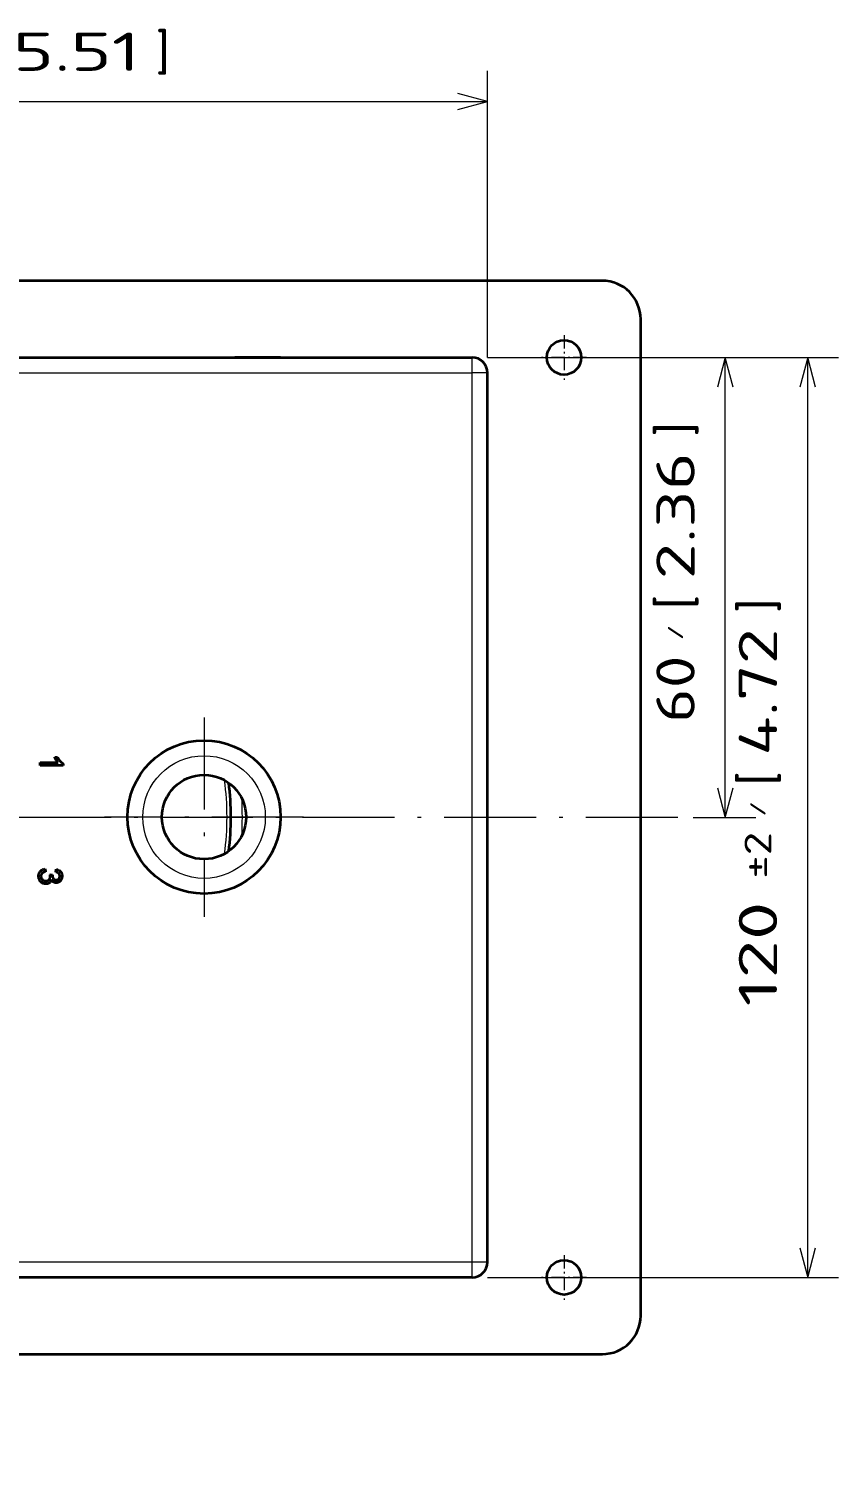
# Model space of a CAD drawing. Extents: x 23 to 587, y 4 to 413.
# Drawn here: x 273.7 to 326.5, y 98.4 to 192 of the extents above; entities that cross this region are included whole.
import ezdxf
from ezdxf.enums import TextEntityAlignment as Align

# ---------------------------------------------------------------- set-up
doc = ezdxf.new("R2010")
doc.units = 0
doc.linetypes.add('DASHDOT', pattern=[18.5, 12, -3, 0.5, -3])
doc.layers.get('0').update_dxf_attribs({"lineweight": 13})
doc.styles.get("Standard").update_dxf_attribs({"font": 'isocp.shx'})
doc.dimstyles.get("Standard").update_dxf_attribs({"dimtxt": 2.5, "dimasz": 2.5, "dimexe": 1.25, "dimexo": 0.625, "dimtad": 1, "dimtxsty": 'Standard', "dimcen": 2.5, "dimadec": 0, "dimazin": 0, "dimtfac": 1, "dimtmove": 0, "dimatfit": 0, "dimfxl": 0, "dimarcsym": 0})

# ---------------------------------------------------------------- blocks, each defined once
blk = doc.blocks.new('*D618')
at = {"color": 7, "lineweight": 13, "ltscale": 0.467248}
for p, q in [((233.616, 170.519), (233.616, 189.208)), ((303.616, 170.519), (303.616, 189.208))]:
    blk.add_line(p, q, dxfattribs=at)
at = {"color": 7, "lineweight": 13}
blk.add_line((233.616, 187.208), (303.616, 187.208), dxfattribs=at)
for points in [[(235.548, 187.726), (233.616, 187.208), (235.548, 186.691)], [(301.684, 186.691), (303.616, 187.208), (301.684, 187.726)]]:
    blk.add_lwpolyline(points, dxfattribs=at)
for s, height, width, p, p2 in [('[', 2.5, 1.552524, (270.671, 189.208), (271.641, 189.208)), (']', 2.5, 1.552524, (281.939, 189.208), (282.909, 189.208)), ('140', 2.5, 1.475497, (256.293, 189.208), (263.12, 189.208)), ('%%p2', 1.75, 1.330975, (264.62, 189.583), (267.671, 189.583)), ('/', 1, 1.818182, (268.671, 189.958), (269.671, 189.958)), ('5.51', 2.5, 1.619006, (272.641, 189.208), (280.939, 189.208))]:
    blk.add_text(s, height=height, dxfattribs=dict(at, width=width)).set_placement(p, p2, align=Align.FIT)
blk = doc.blocks.new('*D619')
at = {"color": 7, "lineweight": 13, "ltscale": 0.438086}
blk.add_line((303.616, 170.519), (321.139, 170.519), dxfattribs=at)
at = {"color": 7, "lineweight": 13}
blk.add_line((319.139, 140.519), (319.139, 170.519), dxfattribs=at)
at = {"color": 7, "lineweight": 13, "ltscale": 0.102389}
blk.add_line((317.044, 140.519), (321.139, 140.519), dxfattribs=at)
at = {"color": 7, "lineweight": 13}
for points in [[(319.657, 168.587), (319.139, 170.519), (318.622, 168.587)], [(318.622, 142.45), (319.139, 140.519), (319.657, 142.45)]]:
    blk.add_lwpolyline(points, dxfattribs=at)
for s, height, width, p, p2 in [(']', 2.5, 1.552521, (317.139, 165.345), (317.139, 166.315)), ('2.36', 2.5, 1.443275, (317.139, 156.047), (317.139, 164.345)), ('[', 2.5, 1.552524, (317.139, 154.077), (317.139, 155.047)), ('/', 1, 1.818182, (316.389, 152.077), (316.389, 153.077)), ('60', 2.5, 1.402227, (317.139, 146.692), (317.139, 151.077))]:
    blk.add_text(s, height=height, rotation=90, dxfattribs=dict(at, width=width)).set_placement(p, p2, align=Align.FIT)
blk = doc.blocks.new('*D620')
at = {"color": 7, "lineweight": 13}
for p, q in [((303.616, 170.519), (326.518, 170.519)), ((324.518, 110.519), (324.518, 170.519)), ((303.616, 110.519), (326.518, 110.519))]:
    blk.add_line(p, q, dxfattribs=at)
for points in [[(325.035, 168.587), (324.518, 170.519), (324, 168.587)], [(324, 112.45), (324.518, 110.519), (325.035, 112.45)]]:
    blk.add_lwpolyline(points, dxfattribs=at)
for s, height, width, p, p2 in [(']', 2.5, 1.552524, (322.518, 153.842), (322.518, 154.812)), ('4.72', 2.5, 1.377129, (322.518, 144.544), (322.518, 152.842)), ('[', 2.5, 1.552524, (322.518, 142.574), (322.518, 143.544)), ('/', 1, 1.818182, (321.768, 140.574), (321.768, 141.574)), ('%%p2', 1.75, 1.330975, (322.143, 136.523), (322.143, 139.574)), ('120', 2.5, 1.559774, (322.518, 128.195), (322.518, 135.023))]:
    blk.add_text(s, height=height, rotation=90, dxfattribs=dict(at, width=width)).set_placement(p, p2, align=Align.FIT)
blk = doc.blocks.new('BLOCK7068')
at = {"color": 7, "linetype": 'DASHDOT', "lineweight": 13, "ltscale": 0.14625}
for p, q in [((80, 62.92), (80, 57.08)), ((82.93, 60), (77.07, 60))]:
    blk.add_line(p, q, dxfattribs=at)
blk = doc.blocks.new('BLOCK7070')
at = {"color": 7, "linetype": 'DASHDOT', "lineweight": 13, "ltscale": 0.14625}
for p, q in [((80, -57.08), (80, -62.92)), ((82.93, -60), (77.07, -60))]:
    blk.add_line(p, q, dxfattribs=at)
blk = doc.blocks.new('BLOCK7076')
at = {"color": 7, "linetype": 'DASHDOT', "lineweight": 13}
for p, q in [((33, 13.05), (33, -12.95)), ((46, 0.05), (20, 0.05))]:
    blk.add_line(p, q, dxfattribs=at)
blk = doc.blocks.new('BLOCK7079')
at = {"color": 7, "linetype": 'DASHDOT', "lineweight": 13}
for p, q in [((0, 86.01), (0, -84.25)), ((94.86, 0), (-94.86, 0))]:
    blk.add_line(p, q, dxfattribs=at)
blk = doc.blocks.new('BLOCK7080')
at = {"color": 7, "lineweight": 35}
for p, q in [((85, 70), (-85, 70)), ((90, -65), (90, 65)), ((-68, 60), (68, 60)), ((70, -58), (70, 58)), ((68, -60), (-68, -60)), ((-85, -70), (85, -70))]:
    blk.add_line(p, q, dxfattribs=at)
at = {"color": 7, "lineweight": 35, "ltscale": 0.039043}
blk.add_line((37, 60.05), (38.56, 60.05), dxfattribs=at)
at = {"color": 7, "lineweight": 35, "ltscale": 0.001645}
for p, q in [((37.04, 60), (37, 60.05)), ((42.96, 60), (43, 60.05)), ((13.96, -6.83), (14.02, -6.86))]:
    blk.add_line(p, q, dxfattribs=at)
at = {"color": 7, "lineweight": 35, "ltscale": 0.110957}
blk.add_line((38.56, 60.05), (43, 60.05), dxfattribs=at)
at = {"color": 7, "lineweight": 13, "ltscale": 0.05}
for p, q in [((68, 58), (68, 60)), ((70, 58), (68, 58)), ((70, -58), (68, -58)), ((68, -60), (68, -58))]:
    blk.add_line(p, q, dxfattribs=at)
at = {"color": 7, "lineweight": 13}
for p, q in [((-68, 58), (68, 58)), ((68, -58), (68, 58)), ((68, -58), (-68, -58))]:
    blk.add_line(p, q, dxfattribs=at)
at = {"color": 7, "lineweight": 35, "ltscale": 0.008902}
blk.add_line((13.5, 7.88), (13.86, 7.88), dxfattribs=at)
at = {"color": 7, "lineweight": 35, "ltscale": 0.000932028}
blk.add_line((13.51, 7.85), (13.5, 7.88), dxfattribs=at)
at = {"color": 7, "lineweight": 35, "ltscale": 0.00096392}
blk.add_line((13.53, 7.81), (13.51, 7.85), dxfattribs=at)
at = {"color": 7, "lineweight": 35, "ltscale": 0.000997075}
blk.add_line((13.54, 7.78), (13.53, 7.81), dxfattribs=at)
at = {"color": 7, "lineweight": 35, "ltscale": 0.00103}
for p, q in [((13.56, 7.74), (13.54, 7.78)), ((13.17, -8.27), (13.14, -8.23)), ((14.16, -7.75), (14.17, -7.71))]:
    blk.add_line(p, q, dxfattribs=at)
at = {"color": 7, "lineweight": 35, "ltscale": 0.001063}
blk.add_line((13.58, 7.7), (13.56, 7.74), dxfattribs=at)
at = {"color": 7, "lineweight": 35, "ltscale": 0.001097}
for p, q in [((13.6, 7.66), (13.58, 7.7)), ((13.51, -8.12), (13.56, -8.14))]:
    blk.add_line(p, q, dxfattribs=at)
at = {"color": 7, "lineweight": 35, "ltscale": 0.001131}
blk.add_line((13.62, 7.62), (13.6, 7.66), dxfattribs=at)
at = {"color": 7, "lineweight": 35, "ltscale": 0.001165}
for p, q in [((13.64, 7.58), (13.62, 7.62)), ((13.2, -7.54), (13.2, -7.59)), ((14.45, -7.85), (14.44, -7.89))]:
    blk.add_line(p, q, dxfattribs=at)
at = {"color": 7, "lineweight": 35, "ltscale": 0.0012}
for p, q in [((13.67, 7.54), (13.64, 7.58)), ((11.73, -7.82), (11.74, -7.87)), ((12.05, -8.22), (12.09, -8.24))]:
    blk.add_line(p, q, dxfattribs=at)
at = {"color": 7, "lineweight": 35, "ltscale": 0.001235}
blk.add_line((13.69, 7.49), (13.67, 7.54), dxfattribs=at)
at = {"color": 7, "lineweight": 35, "ltscale": 0.001234}
blk.add_line((13.72, 7.45), (13.69, 7.49), dxfattribs=at)
at = {"color": 7, "lineweight": 35, "ltscale": 0.001696}
blk.add_line((13.86, 7.88), (13.89, 7.82), dxfattribs=at)
at = {"color": 7, "lineweight": 35, "ltscale": 0.001675}
blk.add_line((13.89, 7.82), (13.92, 7.76), dxfattribs=at)
at = {"color": 7, "lineweight": 35, "ltscale": 0.001656}
blk.add_line((13.92, 7.76), (13.95, 7.7), dxfattribs=at)
at = {"color": 7, "lineweight": 35, "ltscale": 0.001637}
blk.add_line((13.95, 7.7), (13.98, 7.65), dxfattribs=at)
at = {"color": 7, "lineweight": 35, "ltscale": 0.00162}
blk.add_line((13.98, 7.65), (14.02, 7.59), dxfattribs=at)
at = {"color": 7, "lineweight": 35, "ltscale": 0.001604}
blk.add_line((14.02, 7.59), (14.05, 7.54), dxfattribs=at)
at = {"color": 7, "lineweight": 35, "ltscale": 0.00159}
blk.add_line((14.05, 7.54), (14.09, 7.49), dxfattribs=at)
at = {"color": 7, "lineweight": 35, "ltscale": 0.001577}
blk.add_line((14.09, 7.49), (14.13, 7.44), dxfattribs=at)
at = {"color": 7, "lineweight": 35, "ltscale": 0.009209}
blk.add_line((11.6, 6.78), (11.6, 7.15), dxfattribs=at)
at = {"color": 7, "lineweight": 35, "ltscale": 0.05868}
blk.add_line((11.6, 7.15), (13.94, 7.15), dxfattribs=at)
at = {"color": 7, "lineweight": 35, "ltscale": 0.075307}
blk.add_line((14.61, 6.78), (11.6, 6.78), dxfattribs=at)
at = {"color": 7, "lineweight": 35, "ltscale": 0.001199}
blk.add_line((13.74, 7.41), (13.72, 7.45), dxfattribs=at)
at = {"color": 7, "lineweight": 35, "ltscale": 0.001164}
blk.add_line((13.77, 7.37), (13.74, 7.41), dxfattribs=at)
at = {"color": 7, "lineweight": 35, "ltscale": 0.001129}
blk.add_line((13.79, 7.33), (13.77, 7.37), dxfattribs=at)
at = {"color": 7, "lineweight": 35, "ltscale": 0.001095}
blk.add_line((13.82, 7.3), (13.79, 7.33), dxfattribs=at)
at = {"color": 7, "lineweight": 35, "ltscale": 0.001062}
blk.add_line((13.84, 7.27), (13.82, 7.3), dxfattribs=at)
at = {"color": 7, "lineweight": 35, "ltscale": 0.001029}
for p, q in [((13.87, 7.23), (13.84, 7.27)), ((13.97, -7.25), (13.94, -7.23))]:
    blk.add_line(p, q, dxfattribs=at)
at = {"color": 7, "lineweight": 35, "ltscale": 0.000996641}
blk.add_line((13.89, 7.2), (13.87, 7.23), dxfattribs=at)
at = {"color": 7, "lineweight": 35, "ltscale": 0.000964936}
blk.add_line((13.92, 7.17), (13.89, 7.2), dxfattribs=at)
at = {"color": 7, "lineweight": 35, "ltscale": 0.000934268}
blk.add_line((13.94, 7.15), (13.92, 7.17), dxfattribs=at)
at = {"color": 7, "lineweight": 35, "ltscale": 0.001565}
blk.add_line((14.13, 7.44), (14.17, 7.39), dxfattribs=at)
at = {"color": 7, "lineweight": 35, "ltscale": 0.001555}
blk.add_line((14.17, 7.39), (14.21, 7.34), dxfattribs=at)
at = {"color": 7, "lineweight": 35, "ltscale": 0.001524}
blk.add_line((14.21, 7.34), (14.25, 7.3), dxfattribs=at)
at = {"color": 7, "lineweight": 35, "ltscale": 0.00147}
blk.add_line((14.25, 7.3), (14.29, 7.25), dxfattribs=at)
at = {"color": 7, "lineweight": 35, "ltscale": 0.001418}
blk.add_line((14.29, 7.25), (14.33, 7.22), dxfattribs=at)
at = {"color": 7, "lineweight": 35, "ltscale": 0.001368}
blk.add_line((14.33, 7.22), (14.37, 7.18), dxfattribs=at)
at = {"color": 7, "lineweight": 35, "ltscale": 0.001318}
blk.add_line((14.37, 7.18), (14.41, 7.14), dxfattribs=at)
at = {"color": 7, "lineweight": 35, "ltscale": 0.001271}
blk.add_line((14.41, 7.14), (14.45, 7.11), dxfattribs=at)
at = {"color": 7, "lineweight": 35, "ltscale": 0.001225}
for p, q in [((14.45, 7.11), (14.49, 7.08)), ((11.82, -8.04), (11.86, -8.07))]:
    blk.add_line(p, q, dxfattribs=at)
at = {"color": 7, "lineweight": 35, "ltscale": 0.001182}
blk.add_line((14.49, 7.08), (14.53, 7.06), dxfattribs=at)
at = {"color": 7, "lineweight": 35, "ltscale": 0.001141}
blk.add_line((14.53, 7.06), (14.57, 7.04), dxfattribs=at)
at = {"color": 7, "lineweight": 35, "ltscale": 0.001103}
blk.add_line((14.57, 7.04), (14.61, 7.01), dxfattribs=at)
at = {"color": 7, "lineweight": 35, "ltscale": 0.005935}
blk.add_line((14.61, 7.01), (14.61, 6.78), dxfattribs=at)
at = {"color": 7, "lineweight": 35, "ltscale": 0.001831}
blk.add_line((11.41, -7.52), (11.43, -7.44), dxfattribs=at)
at = {"color": 7, "lineweight": 35, "ltscale": 0.001788}
blk.add_line((11.43, -7.44), (11.44, -7.37), dxfattribs=at)
at = {"color": 7, "lineweight": 35, "ltscale": 0.001755}
blk.add_line((11.44, -7.37), (11.46, -7.31), dxfattribs=at)
at = {"color": 7, "lineweight": 35, "ltscale": 0.001731}
blk.add_line((11.46, -7.31), (11.49, -7.24), dxfattribs=at)
at = {"color": 7, "lineweight": 35, "ltscale": 0.001719}
blk.add_line((11.49, -7.24), (11.52, -7.18), dxfattribs=at)
at = {"color": 7, "lineweight": 35, "ltscale": 0.001716}
blk.add_line((11.52, -7.18), (11.55, -7.12), dxfattribs=at)
at = {"color": 7, "lineweight": 35, "ltscale": 0.001725}
blk.add_line((11.55, -7.12), (11.59, -7.07), dxfattribs=at)
at = {"color": 7, "lineweight": 35, "ltscale": 0.001744}
blk.add_line((11.59, -7.07), (11.64, -7.01), dxfattribs=at)
at = {"color": 7, "lineweight": 35, "ltscale": 0.00174}
blk.add_line((11.64, -7.01), (11.69, -6.96), dxfattribs=at)
at = {"color": 7, "lineweight": 35, "ltscale": 0.001712}
blk.add_line((11.69, -6.96), (11.74, -6.92), dxfattribs=at)
at = {"color": 7, "lineweight": 35, "ltscale": 0.000994734}
blk.add_line((11.74, -7.47), (11.73, -7.51), dxfattribs=at)
at = {"color": 7, "lineweight": 35, "ltscale": 0.001695}
blk.add_line((11.74, -6.92), (11.79, -6.88), dxfattribs=at)
at = {"color": 7, "lineweight": 35, "ltscale": 0.000988073}
blk.add_line((11.76, -7.43), (11.74, -7.47), dxfattribs=at)
at = {"color": 7, "lineweight": 35, "ltscale": 0.000986614}
blk.add_line((11.78, -7.4), (11.76, -7.43), dxfattribs=at)
at = {"color": 7, "lineweight": 35, "ltscale": 0.000991549}
blk.add_line((11.8, -7.36), (11.78, -7.4), dxfattribs=at)
at = {"color": 7, "lineweight": 35, "ltscale": 0.001688}
blk.add_line((11.79, -6.88), (11.85, -6.84), dxfattribs=at)
at = {"color": 7, "lineweight": 35, "ltscale": 0.001002}
for p, q in [((11.82, -7.33), (11.8, -7.36)), ((13.85, -8.52), (13.81, -8.52))]:
    blk.add_line(p, q, dxfattribs=at)
at = {"color": 7, "lineweight": 35, "ltscale": 0.001018}
for p, q in [((11.85, -7.3), (11.82, -7.33)), ((13.73, -8.53), (13.69, -8.53))]:
    blk.add_line(p, q, dxfattribs=at)
at = {"color": 7, "lineweight": 35, "ltscale": 0.001691}
blk.add_line((11.85, -6.84), (11.91, -6.81), dxfattribs=at)
at = {"color": 7, "lineweight": 35, "ltscale": 0.001043}
blk.add_line((11.88, -7.27), (11.85, -7.3), dxfattribs=at)
at = {"color": 7, "lineweight": 35, "ltscale": 0.001077}
blk.add_line((11.91, -7.24), (11.88, -7.27), dxfattribs=at)
at = {"color": 7, "lineweight": 35, "ltscale": 0.001704}
blk.add_line((11.91, -6.81), (11.97, -6.78), dxfattribs=at)
at = {"color": 7, "lineweight": 35, "ltscale": 0.001118}
for p, q in [((11.95, -7.22), (11.91, -7.24)), ((12.61, -8.23), (12.65, -8.21)), ((13.3, -7.93), (13.32, -7.97))]:
    blk.add_line(p, q, dxfattribs=at)
at = {"color": 7, "lineweight": 35, "ltscale": 0.001167}
blk.add_line((11.99, -7.19), (11.95, -7.22), dxfattribs=at)
at = {"color": 7, "lineweight": 35, "ltscale": 0.001728}
blk.add_line((11.97, -6.78), (12.04, -6.76), dxfattribs=at)
at = {"color": 7, "lineweight": 35, "ltscale": 0.001221}
for p, q in [((12.03, -7.17), (11.99, -7.19)), ((12.75, -8.59), (12.7, -8.61))]:
    blk.add_line(p, q, dxfattribs=at)
at = {"color": 7, "lineweight": 35, "ltscale": 0.001281}
for p, q in [((12.08, -7.15), (12.03, -7.17)), ((13.73, -7.14), (13.68, -7.13))]:
    blk.add_line(p, q, dxfattribs=at)
at = {"color": 7, "lineweight": 35, "ltscale": 0.001761}
blk.add_line((12.04, -6.76), (12.11, -6.74), dxfattribs=at)
at = {"color": 7, "lineweight": 35, "ltscale": 0.001345}
blk.add_line((12.13, -7.13), (12.08, -7.15), dxfattribs=at)
at = {"color": 7, "lineweight": 35, "ltscale": 0.001803}
blk.add_line((12.11, -6.74), (12.18, -6.73), dxfattribs=at)
at = {"color": 7, "lineweight": 35, "ltscale": 0.001413}
blk.add_line((12.18, -7.11), (12.13, -7.13), dxfattribs=at)
at = {"color": 7, "lineweight": 35, "ltscale": 0.001853}
blk.add_line((12.18, -6.73), (12.25, -6.72), dxfattribs=at)
at = {"color": 7, "lineweight": 35, "ltscale": 0.001485}
blk.add_line((12.24, -7.1), (12.18, -7.11), dxfattribs=at)
at = {"color": 7, "lineweight": 35, "ltscale": 0.001559}
blk.add_line((12.3, -7.08), (12.24, -7.1), dxfattribs=at)
at = {"color": 7, "lineweight": 35, "ltscale": 0.00929}
blk.add_line((12.25, -6.72), (12.3, -7.08), dxfattribs=at)
at = {"color": 7, "lineweight": 35, "ltscale": 0.008148}
blk.add_line((12.88, -7.44), (13.2, -7.48), dxfattribs=at)
at = {"color": 7, "lineweight": 35, "ltscale": 0.000789113}
blk.add_line((12.89, -7.47), (12.88, -7.44), dxfattribs=at)
at = {"color": 7, "lineweight": 35, "ltscale": 0.000759489}
blk.add_line((12.89, -7.5), (12.89, -7.47), dxfattribs=at)
at = {"color": 7, "lineweight": 35, "ltscale": 0.00018147}
blk.add_line((13.2, -7.48), (13.2, -7.49), dxfattribs=at)
at = {"color": 7, "lineweight": 35, "ltscale": 0.009353}
blk.add_line((13.63, -7.12), (13.69, -6.75), dxfattribs=at)
at = {"color": 7, "lineweight": 35, "ltscale": 0.001337}
blk.add_line((13.68, -7.13), (13.63, -7.12), dxfattribs=at)
at = {"color": 7, "lineweight": 35, "ltscale": 0.00185}
for p, q in [((13.69, -6.75), (13.76, -6.77)), ((12.19, -8.67), (12.12, -8.65))]:
    blk.add_line(p, q, dxfattribs=at)
at = {"color": 7, "lineweight": 35, "ltscale": 0.001228}
blk.add_line((13.78, -7.15), (13.73, -7.14), dxfattribs=at)
at = {"color": 7, "lineweight": 35, "ltscale": 0.001789}
blk.add_line((13.76, -6.77), (13.83, -6.79), dxfattribs=at)
at = {"color": 7, "lineweight": 35, "ltscale": 0.001178}
blk.add_line((13.82, -7.17), (13.78, -7.15), dxfattribs=at)
at = {"color": 7, "lineweight": 35, "ltscale": 0.001134}
blk.add_line((13.86, -7.19), (13.82, -7.17), dxfattribs=at)
at = {"color": 7, "lineweight": 35, "ltscale": 0.001734}
blk.add_line((13.83, -6.79), (13.9, -6.81), dxfattribs=at)
at = {"color": 7, "lineweight": 35, "ltscale": 0.001093}
blk.add_line((13.9, -7.21), (13.86, -7.19), dxfattribs=at)
at = {"color": 7, "lineweight": 35, "ltscale": 0.001686}
blk.add_line((13.9, -6.81), (13.96, -6.83), dxfattribs=at)
at = {"color": 7, "lineweight": 35, "ltscale": 0.001058}
blk.add_line((13.94, -7.23), (13.9, -7.21), dxfattribs=at)
at = {"color": 7, "lineweight": 35, "ltscale": 0.001006}
blk.add_line((14, -7.28), (13.97, -7.25), dxfattribs=at)
at = {"color": 7, "lineweight": 35, "ltscale": 0.000990034}
blk.add_line((14.03, -7.31), (14, -7.28), dxfattribs=at)
at = {"color": 7, "lineweight": 35, "ltscale": 0.001612}
blk.add_line((14.02, -6.86), (14.08, -6.9), dxfattribs=at)
at = {"color": 7, "lineweight": 35, "ltscale": 0.00097462}
blk.add_line((14.06, -7.33), (14.03, -7.31), dxfattribs=at)
at = {"color": 7, "lineweight": 35, "ltscale": 0.000960624}
blk.add_line((14.08, -7.37), (14.06, -7.33), dxfattribs=at)
at = {"color": 7, "lineweight": 35, "ltscale": 0.001587}
blk.add_line((14.08, -6.9), (14.13, -6.93), dxfattribs=at)
at = {"color": 7, "lineweight": 35, "ltscale": 0.000951691}
blk.add_line((14.1, -7.4), (14.08, -7.37), dxfattribs=at)
at = {"color": 7, "lineweight": 35, "ltscale": 0.000949184}
blk.add_line((14.12, -7.43), (14.1, -7.4), dxfattribs=at)
at = {"color": 7, "lineweight": 35, "ltscale": 0.000952658}
blk.add_line((14.13, -7.47), (14.12, -7.43), dxfattribs=at)
at = {"color": 7, "lineweight": 35, "ltscale": 0.001572}
blk.add_line((14.13, -6.93), (14.18, -6.97), dxfattribs=at)
at = {"color": 7, "lineweight": 35, "ltscale": 0.000962526}
blk.add_line((14.15, -7.5), (14.13, -7.47), dxfattribs=at)
at = {"color": 7, "lineweight": 35, "ltscale": 0.001564}
for p, q in [((14.18, -6.97), (14.22, -7.01)), ((14.4, -7.27), (14.42, -7.33))]:
    blk.add_line(p, q, dxfattribs=at)
at = {"color": 7, "lineweight": 35, "ltscale": 0.001567}
blk.add_line((14.22, -7.01), (14.27, -7.06), dxfattribs=at)
at = {"color": 7, "lineweight": 35, "ltscale": 0.001562}
blk.add_line((14.27, -7.06), (14.3, -7.11), dxfattribs=at)
at = {"color": 7, "lineweight": 35, "ltscale": 0.001549}
blk.add_line((14.3, -7.11), (14.34, -7.16), dxfattribs=at)
at = {"color": 7, "lineweight": 35, "ltscale": 0.001545}
blk.add_line((14.34, -7.16), (14.37, -7.21), dxfattribs=at)
at = {"color": 7, "lineweight": 35, "ltscale": 0.00155}
blk.add_line((14.37, -7.21), (14.4, -7.27), dxfattribs=at)
at = {"color": 7, "lineweight": 35, "ltscale": 0.001585}
blk.add_line((14.42, -7.33), (14.44, -7.39), dxfattribs=at)
at = {"color": 7, "lineweight": 35, "ltscale": 0.001616}
blk.add_line((14.44, -7.39), (14.45, -7.45), dxfattribs=at)
at = {"color": 7, "lineweight": 35, "ltscale": 0.001654}
blk.add_line((14.45, -7.45), (14.46, -7.52), dxfattribs=at)
at = {"color": 7, "lineweight": 35, "ltscale": 0.001942}
blk.add_line((11.4, -7.67), (11.41, -7.59), dxfattribs=at)
at = {"color": 7, "lineweight": 35, "ltscale": 0.002153}
blk.add_line((11.41, -7.76), (11.4, -7.67), dxfattribs=at)
at = {"color": 7, "lineweight": 35, "ltscale": 0.001882}
blk.add_line((11.41, -7.59), (11.41, -7.52), dxfattribs=at)
at = {"color": 7, "lineweight": 35, "ltscale": 0.002086}
blk.add_line((11.42, -7.84), (11.41, -7.76), dxfattribs=at)
at = {"color": 7, "lineweight": 35, "ltscale": 0.002029}
blk.add_line((11.43, -7.92), (11.42, -7.84), dxfattribs=at)
at = {"color": 7, "lineweight": 35, "ltscale": 0.001983}
blk.add_line((11.45, -8), (11.43, -7.92), dxfattribs=at)
at = {"color": 7, "lineweight": 35, "ltscale": 0.001948}
blk.add_line((11.47, -8.07), (11.45, -8), dxfattribs=at)
at = {"color": 7, "lineweight": 35, "ltscale": 0.001926}
blk.add_line((11.5, -8.14), (11.47, -8.07), dxfattribs=at)
at = {"color": 7, "lineweight": 35, "ltscale": 0.001916}
blk.add_line((11.54, -8.21), (11.5, -8.14), dxfattribs=at)
at = {"color": 7, "lineweight": 35, "ltscale": 0.001918}
blk.add_line((11.58, -8.27), (11.54, -8.21), dxfattribs=at)
at = {"color": 7, "lineweight": 35, "ltscale": 0.001933}
blk.add_line((11.63, -8.33), (11.58, -8.27), dxfattribs=at)
at = {"color": 7, "lineweight": 35, "ltscale": 0.001961}
blk.add_line((11.68, -8.39), (11.63, -8.33), dxfattribs=at)
at = {"color": 7, "lineweight": 35, "ltscale": 0.00195}
blk.add_line((11.73, -8.45), (11.68, -8.39), dxfattribs=at)
at = {"color": 7, "lineweight": 35, "ltscale": 0.001026}
for p, q in [((11.72, -7.55), (11.71, -7.59)), ((14.17, -7.62), (14.16, -7.58))]:
    blk.add_line(p, q, dxfattribs=at)
at = {"color": 7, "lineweight": 35, "ltscale": 0.00105}
for p, q in [((11.71, -7.59), (11.71, -7.63)), ((13.44, -8.09), (13.48, -8.11))]:
    blk.add_line(p, q, dxfattribs=at)
at = {"color": 7, "lineweight": 35, "ltscale": 0.001079}
blk.add_line((11.71, -7.63), (11.71, -7.67), dxfattribs=at)
at = {"color": 7, "lineweight": 35, "ltscale": 0.00128}
blk.add_line((11.71, -7.67), (11.71, -7.72), dxfattribs=at)
at = {"color": 7, "lineweight": 35, "ltscale": 0.001246}
for p, q in [((11.71, -7.72), (11.72, -7.77)), ((13.65, -8.15), (13.7, -8.15))]:
    blk.add_line(p, q, dxfattribs=at)
at = {"color": 7, "lineweight": 35, "ltscale": 0.001008}
blk.add_line((11.73, -7.51), (11.72, -7.55), dxfattribs=at)
at = {"color": 7, "lineweight": 35, "ltscale": 0.001219}
blk.add_line((11.72, -7.77), (11.73, -7.82), dxfattribs=at)
at = {"color": 7, "lineweight": 35, "ltscale": 0.001898}
blk.add_line((11.79, -8.5), (11.73, -8.45), dxfattribs=at)
at = {"color": 7, "lineweight": 35, "ltscale": 0.001189}
blk.add_line((11.74, -7.87), (11.75, -7.91), dxfattribs=at)
at = {"color": 7, "lineweight": 35, "ltscale": 0.001185}
for p, q in [((11.75, -7.91), (11.77, -7.95)), ((12.9, -7.85), (12.91, -7.8))]:
    blk.add_line(p, q, dxfattribs=at)
at = {"color": 7, "lineweight": 35, "ltscale": 0.001191}
blk.add_line((11.77, -7.95), (11.8, -8), dxfattribs=at)
at = {"color": 7, "lineweight": 35, "ltscale": 0.001858}
blk.add_line((11.85, -8.54), (11.79, -8.5), dxfattribs=at)
at = {"color": 7, "lineweight": 35, "ltscale": 0.001204}
blk.add_line((11.8, -8), (11.82, -8.04), dxfattribs=at)
at = {"color": 7, "lineweight": 35, "ltscale": 0.00183}
blk.add_line((11.92, -8.58), (11.85, -8.54), dxfattribs=at)
at = {"color": 7, "lineweight": 35, "ltscale": 0.001253}
for p, q in [((11.86, -8.07), (11.89, -8.11)), ((12.66, -8.63), (12.61, -8.64))]:
    blk.add_line(p, q, dxfattribs=at)
at = {"color": 7, "lineweight": 35, "ltscale": 0.001254}
blk.add_line((11.89, -8.11), (11.93, -8.14), dxfattribs=at)
at = {"color": 7, "lineweight": 35, "ltscale": 0.001815}
blk.add_line((11.98, -8.61), (11.92, -8.58), dxfattribs=at)
at = {"color": 7, "lineweight": 35, "ltscale": 0.001229}
blk.add_line((11.93, -8.14), (11.96, -8.17), dxfattribs=at)
at = {"color": 7, "lineweight": 35, "ltscale": 0.001211}
blk.add_line((11.96, -8.17), (12.01, -8.2), dxfattribs=at)
at = {"color": 7, "lineweight": 35, "ltscale": 0.001814}
blk.add_line((12.05, -8.63), (11.98, -8.61), dxfattribs=at)
at = {"color": 7, "lineweight": 35, "ltscale": 0.001201}
for p, q in [((12.01, -8.2), (12.05, -8.22)), ((14.47, -7.7), (14.47, -7.75))]:
    blk.add_line(p, q, dxfattribs=at)
at = {"color": 7, "lineweight": 35, "ltscale": 0.001825}
blk.add_line((12.12, -8.65), (12.05, -8.63), dxfattribs=at)
at = {"color": 7, "lineweight": 35, "ltscale": 0.001206}
blk.add_line((12.09, -8.24), (12.14, -8.26), dxfattribs=at)
at = {"color": 7, "lineweight": 35, "ltscale": 0.00122}
blk.add_line((12.14, -8.26), (12.18, -8.27), dxfattribs=at)
at = {"color": 7, "lineweight": 35, "ltscale": 0.001243}
blk.add_line((12.18, -8.27), (12.23, -8.28), dxfattribs=at)
at = {"color": 7, "lineweight": 35, "ltscale": 0.001887}
blk.add_line((12.27, -8.68), (12.19, -8.67), dxfattribs=at)
at = {"color": 7, "lineweight": 35, "ltscale": 0.001273}
for p, q in [((12.23, -8.28), (12.28, -8.29)), ((13.05, -8.22), (13.03, -8.27))]:
    blk.add_line(p, q, dxfattribs=at)
at = {"color": 7, "lineweight": 35, "ltscale": 0.001936}
blk.add_line((12.34, -8.68), (12.27, -8.68), dxfattribs=at)
at = {"color": 7, "lineweight": 35, "ltscale": 0.00131}
blk.add_line((12.28, -8.29), (12.34, -8.29), dxfattribs=at)
at = {"color": 7, "lineweight": 35, "ltscale": 0.001247}
blk.add_line((12.34, -8.29), (12.39, -8.29), dxfattribs=at)
at = {"color": 7, "lineweight": 35, "ltscale": 0.001429}
blk.add_line((12.4, -8.68), (12.34, -8.68), dxfattribs=at)
at = {"color": 7, "lineweight": 35, "ltscale": 0.001208}
for p, q in [((12.39, -8.29), (12.43, -8.28)), ((12.86, -8.5), (12.83, -8.53))]:
    blk.add_line(p, q, dxfattribs=at)
at = {"color": 7, "lineweight": 35, "ltscale": 0.001384}
blk.add_line((12.46, -8.67), (12.4, -8.68), dxfattribs=at)
at = {"color": 7, "lineweight": 35, "ltscale": 0.001176}
blk.add_line((12.43, -8.28), (12.48, -8.27), dxfattribs=at)
at = {"color": 7, "lineweight": 35, "ltscale": 0.001344}
for p, q in [((12.51, -8.67), (12.46, -8.67)), ((13.08, -8.12), (13.07, -8.17))]:
    blk.add_line(p, q, dxfattribs=at)
at = {"color": 7, "lineweight": 35, "ltscale": 0.00115}
blk.add_line((12.48, -8.27), (12.52, -8.26), dxfattribs=at)
at = {"color": 7, "lineweight": 35, "ltscale": 0.001309}
blk.add_line((12.56, -8.66), (12.51, -8.67), dxfattribs=at)
at = {"color": 7, "lineweight": 35, "ltscale": 0.001132}
blk.add_line((12.52, -8.26), (12.57, -8.25), dxfattribs=at)
at = {"color": 7, "lineweight": 35, "ltscale": 0.001278}
blk.add_line((12.61, -8.64), (12.56, -8.66), dxfattribs=at)
at = {"color": 7, "lineweight": 35, "ltscale": 0.001121}
blk.add_line((12.57, -8.25), (12.61, -8.23), dxfattribs=at)
at = {"color": 7, "lineweight": 35, "ltscale": 0.001123}
blk.add_line((12.65, -8.21), (12.68, -8.18), dxfattribs=at)
at = {"color": 7, "lineweight": 35, "ltscale": 0.001233}
blk.add_line((12.7, -8.61), (12.66, -8.63), dxfattribs=at)
at = {"color": 7, "lineweight": 35, "ltscale": 0.001135}
blk.add_line((12.68, -8.18), (12.72, -8.16), dxfattribs=at)
at = {"color": 7, "lineweight": 35, "ltscale": 0.001156}
for p, q in [((12.72, -8.16), (12.75, -8.12)), ((12.75, -8.12), (12.79, -8.09))]:
    blk.add_line(p, q, dxfattribs=at)
at = {"color": 7, "lineweight": 35, "ltscale": 0.001213}
blk.add_line((12.79, -8.56), (12.75, -8.59), dxfattribs=at)
at = {"color": 7, "lineweight": 35, "ltscale": 0.001137}
for p, q in [((12.79, -8.09), (12.81, -8.05)), ((13.56, -8.14), (13.6, -8.15))]:
    blk.add_line(p, q, dxfattribs=at)
at = {"color": 7, "lineweight": 35, "ltscale": 0.001214}
blk.add_line((12.83, -8.53), (12.79, -8.56), dxfattribs=at)
at = {"color": 7, "lineweight": 35, "ltscale": 0.001126}
blk.add_line((12.81, -8.05), (12.84, -8.02), dxfattribs=at)
at = {"color": 7, "lineweight": 35, "ltscale": 0.001122}
blk.add_line((12.84, -8.02), (12.86, -7.98), dxfattribs=at)
at = {"color": 7, "lineweight": 35, "ltscale": 0.001127}
blk.add_line((12.86, -7.98), (12.88, -7.94), dxfattribs=at)
at = {"color": 7, "lineweight": 35, "ltscale": 0.001198}
blk.add_line((12.9, -8.47), (12.86, -8.5), dxfattribs=at)
at = {"color": 7, "lineweight": 35, "ltscale": 0.001138}
blk.add_line((12.88, -7.94), (12.89, -7.89), dxfattribs=at)
at = {"color": 7, "lineweight": 35, "ltscale": 0.000730092}
blk.add_line((12.9, -7.53), (12.89, -7.5), dxfattribs=at)
at = {"color": 7, "lineweight": 35, "ltscale": 0.001158}
for p, q in [((12.89, -7.89), (12.9, -7.85)), ((14.44, -7.89), (14.43, -7.94))]:
    blk.add_line(p, q, dxfattribs=at)
at = {"color": 7, "lineweight": 35, "ltscale": 0.000700862}
blk.add_line((12.9, -7.56), (12.9, -7.53), dxfattribs=at)
at = {"color": 7, "lineweight": 35, "ltscale": 0.000672091}
blk.add_line((12.91, -7.58), (12.9, -7.56), dxfattribs=at)
at = {"color": 7, "lineweight": 35, "ltscale": 0.001194}
blk.add_line((12.93, -8.43), (12.9, -8.47), dxfattribs=at)
at = {"color": 7, "lineweight": 35, "ltscale": 0.000643331}
blk.add_line((12.91, -7.61), (12.91, -7.58), dxfattribs=at)
at = {"color": 7, "lineweight": 35, "ltscale": 0.000615648}
blk.add_line((12.91, -7.63), (12.91, -7.61), dxfattribs=at)
at = {"color": 7, "lineweight": 35, "ltscale": 0.000588209}
blk.add_line((12.92, -7.66), (12.91, -7.63), dxfattribs=at)
at = {"color": 7, "lineweight": 35, "ltscale": 0.001218}
for p, q in [((12.91, -7.8), (12.92, -7.75)), ((14.47, -7.65), (14.47, -7.7))]:
    blk.add_line(p, q, dxfattribs=at)
at = {"color": 7, "lineweight": 35, "ltscale": 0.000560805}
blk.add_line((12.92, -7.68), (12.92, -7.66), dxfattribs=at)
at = {"color": 7, "lineweight": 35, "ltscale": 0.000534924}
blk.add_line((12.92, -7.7), (12.92, -7.68), dxfattribs=at)
at = {"color": 7, "lineweight": 35, "ltscale": 0.001257}
blk.add_line((12.92, -7.75), (12.92, -7.7), dxfattribs=at)
at = {"color": 7, "lineweight": 35, "ltscale": 0.001197}
blk.add_line((12.96, -8.4), (12.93, -8.43), dxfattribs=at)
at = {"color": 7, "lineweight": 35, "ltscale": 0.001207}
blk.add_line((12.99, -8.36), (12.96, -8.4), dxfattribs=at)
at = {"color": 7, "lineweight": 35, "ltscale": 0.001223}
blk.add_line((13.01, -8.31), (12.99, -8.36), dxfattribs=at)
at = {"color": 7, "lineweight": 35, "ltscale": 0.001245}
blk.add_line((13.03, -8.27), (13.01, -8.31), dxfattribs=at)
at = {"color": 7, "lineweight": 35, "ltscale": 0.001306}
blk.add_line((13.07, -8.17), (13.05, -8.22), dxfattribs=at)
at = {"color": 7, "lineweight": 35, "ltscale": 0.001111}
blk.add_line((13.1, -8.16), (13.08, -8.12), dxfattribs=at)
at = {"color": 7, "lineweight": 35, "ltscale": 0.001081}
blk.add_line((13.12, -8.2), (13.1, -8.16), dxfattribs=at)
at = {"color": 7, "lineweight": 35, "ltscale": 0.001054}
for p, q in [((13.14, -8.23), (13.12, -8.2)), ((14.08, -8.42), (14.04, -8.44)), ((14.18, -8.35), (14.15, -8.38))]:
    blk.add_line(p, q, dxfattribs=at)
at = {"color": 7, "lineweight": 35, "ltscale": 0.001009}
blk.add_line((13.19, -8.3), (13.17, -8.27), dxfattribs=at)
at = {"color": 7, "lineweight": 35, "ltscale": 0.000990958}
blk.add_line((13.22, -8.33), (13.19, -8.3), dxfattribs=at)
at = {"color": 7, "lineweight": 35, "ltscale": 0.000174423}
blk.add_line((13.2, -7.49), (13.2, -7.5), dxfattribs=at)
at = {"color": 7, "lineweight": 35, "ltscale": 0.000160033}
blk.add_line((13.2, -7.5), (13.2, -7.51), dxfattribs=at)
at = {"color": 7, "lineweight": 35, "ltscale": 0.000166624}
blk.add_line((13.2, -7.5), (13.2, -7.5), dxfattribs=at)
at = {"color": 7, "lineweight": 35, "ltscale": 0.000152256}
blk.add_line((13.2, -7.51), (13.2, -7.52), dxfattribs=at)
at = {"color": 7, "lineweight": 35, "ltscale": 0.000137891}
blk.add_line((13.2, -7.52), (13.2, -7.53), dxfattribs=at)
at = {"color": 7, "lineweight": 35, "ltscale": 0.000144864}
blk.add_line((13.2, -7.52), (13.2, -7.52), dxfattribs=at)
at = {"color": 7, "lineweight": 35, "ltscale": 0.000123238}
blk.add_line((13.2, -7.53), (13.2, -7.54), dxfattribs=at)
at = {"color": 7, "lineweight": 35, "ltscale": 0.00013057}
blk.add_line((13.2, -7.53), (13.2, -7.53), dxfattribs=at)
at = {"color": 7, "lineweight": 35, "ltscale": 0.000116356}
blk.add_line((13.2, -7.54), (13.2, -7.54), dxfattribs=at)
at = {"color": 7, "lineweight": 35, "ltscale": 0.001145}
blk.add_line((13.2, -7.59), (13.2, -7.63), dxfattribs=at)
at = {"color": 7, "lineweight": 35, "ltscale": 0.001128}
blk.add_line((13.2, -7.63), (13.21, -7.68), dxfattribs=at)
at = {"color": 7, "lineweight": 35, "ltscale": 0.001115}
blk.add_line((13.21, -7.68), (13.22, -7.72), dxfattribs=at)
at = {"color": 7, "lineweight": 35, "ltscale": 0.001106}
blk.add_line((13.22, -7.72), (13.23, -7.77), dxfattribs=at)
at = {"color": 7, "lineweight": 35, "ltscale": 0.00097623}
blk.add_line((13.25, -8.36), (13.22, -8.33), dxfattribs=at)
at = {"color": 7, "lineweight": 35, "ltscale": 0.0011}
blk.add_line((13.23, -7.77), (13.24, -7.81), dxfattribs=at)
at = {"color": 7, "lineweight": 35, "ltscale": 0.001099}
blk.add_line((13.24, -7.81), (13.26, -7.85), dxfattribs=at)
at = {"color": 7, "lineweight": 35, "ltscale": 0.000965552}
blk.add_line((13.27, -8.38), (13.25, -8.36), dxfattribs=at)
at = {"color": 7, "lineweight": 35, "ltscale": 0.001101}
blk.add_line((13.26, -7.85), (13.28, -7.89), dxfattribs=at)
at = {"color": 7, "lineweight": 35, "ltscale": 0.000957678}
blk.add_line((13.3, -8.41), (13.27, -8.38), dxfattribs=at)
at = {"color": 7, "lineweight": 35, "ltscale": 0.001107}
blk.add_line((13.28, -7.89), (13.3, -7.93), dxfattribs=at)
at = {"color": 7, "lineweight": 35, "ltscale": 0.000954143}
blk.add_line((13.34, -8.43), (13.3, -8.41), dxfattribs=at)
at = {"color": 7, "lineweight": 35, "ltscale": 0.001104}
blk.add_line((13.32, -7.97), (13.35, -8), dxfattribs=at)
at = {"color": 7, "lineweight": 35, "ltscale": 0.000947018}
blk.add_line((13.37, -8.45), (13.34, -8.43), dxfattribs=at)
at = {"color": 7, "lineweight": 35, "ltscale": 0.001072}
blk.add_line((13.35, -8), (13.37, -8.03), dxfattribs=at)
at = {"color": 7, "lineweight": 35, "ltscale": 0.001052}
blk.add_line((13.37, -8.03), (13.41, -8.06), dxfattribs=at)
at = {"color": 7, "lineweight": 35, "ltscale": 0.000935821}
blk.add_line((13.4, -8.47), (13.37, -8.45), dxfattribs=at)
at = {"color": 7, "lineweight": 35, "ltscale": 0.000927936}
blk.add_line((13.43, -8.48), (13.4, -8.47), dxfattribs=at)
at = {"color": 7, "lineweight": 35, "ltscale": 0.001045}
blk.add_line((13.41, -8.06), (13.44, -8.09), dxfattribs=at)
at = {"color": 7, "lineweight": 35, "ltscale": 0.000923726}
blk.add_line((13.47, -8.5), (13.43, -8.48), dxfattribs=at)
at = {"color": 7, "lineweight": 35, "ltscale": 0.000921991}
blk.add_line((13.5, -8.51), (13.47, -8.5), dxfattribs=at)
at = {"color": 7, "lineweight": 35, "ltscale": 0.001067}
blk.add_line((13.48, -8.11), (13.51, -8.12), dxfattribs=at)
at = {"color": 7, "lineweight": 35, "ltscale": 0.000924147}
blk.add_line((13.54, -8.52), (13.5, -8.51), dxfattribs=at)
at = {"color": 7, "lineweight": 35, "ltscale": 0.000929414}
blk.add_line((13.58, -8.52), (13.54, -8.52), dxfattribs=at)
at = {"color": 7, "lineweight": 35, "ltscale": 0.000937619}
blk.add_line((13.61, -8.53), (13.58, -8.52), dxfattribs=at)
at = {"color": 7, "lineweight": 35, "ltscale": 0.001188}
blk.add_line((13.6, -8.15), (13.65, -8.15), dxfattribs=at)
at = {"color": 7, "lineweight": 35, "ltscale": 0.000949285}
blk.add_line((13.65, -8.53), (13.61, -8.53), dxfattribs=at)
at = {"color": 7, "lineweight": 35, "ltscale": 0.000963574}
blk.add_line((13.69, -8.53), (13.65, -8.53), dxfattribs=at)
at = {"color": 7, "lineweight": 35, "ltscale": 0.000996242}
blk.add_line((13.7, -8.15), (13.74, -8.15), dxfattribs=at)
at = {"color": 7, "lineweight": 35, "ltscale": 0.00101}
blk.add_line((13.77, -8.53), (13.73, -8.53), dxfattribs=at)
at = {"color": 7, "lineweight": 35, "ltscale": 0.00096639}
blk.add_line((13.74, -8.15), (13.78, -8.15), dxfattribs=at)
at = {"color": 7, "lineweight": 35, "ltscale": 0.001004}
blk.add_line((13.81, -8.52), (13.77, -8.53), dxfattribs=at)
at = {"color": 7, "lineweight": 35, "ltscale": 0.000941534}
blk.add_line((13.78, -8.15), (13.81, -8.14), dxfattribs=at)
at = {"color": 7, "lineweight": 35, "ltscale": 0.000923227}
blk.add_line((13.81, -8.14), (13.85, -8.13), dxfattribs=at)
at = {"color": 7, "lineweight": 35, "ltscale": 0.000910305}
blk.add_line((13.85, -8.13), (13.88, -8.12), dxfattribs=at)
at = {"color": 7, "lineweight": 35, "ltscale": 0.001003}
blk.add_line((13.89, -8.51), (13.85, -8.52), dxfattribs=at)
at = {"color": 7, "lineweight": 35, "ltscale": 0.000903809}
blk.add_line((13.88, -8.12), (13.92, -8.1), dxfattribs=at)
at = {"color": 7, "lineweight": 35, "ltscale": 0.001007}
blk.add_line((13.93, -8.49), (13.89, -8.51), dxfattribs=at)
at = {"color": 7, "lineweight": 35, "ltscale": 0.000904348}
blk.add_line((13.92, -8.1), (13.95, -8.09), dxfattribs=at)
at = {"color": 7, "lineweight": 35, "ltscale": 0.001015}
blk.add_line((13.97, -8.48), (13.93, -8.49), dxfattribs=at)
at = {"color": 7, "lineweight": 35, "ltscale": 0.000911}
blk.add_line((13.95, -8.09), (13.98, -8.07), dxfattribs=at)
at = {"color": 7, "lineweight": 35, "ltscale": 0.001025}
blk.add_line((14, -8.46), (13.97, -8.48), dxfattribs=at)
at = {"color": 7, "lineweight": 35, "ltscale": 0.000924166}
blk.add_line((13.98, -8.07), (14.01, -8.04), dxfattribs=at)
at = {"color": 7, "lineweight": 35, "ltscale": 0.001038}
blk.add_line((14.04, -8.44), (14, -8.46), dxfattribs=at)
at = {"color": 7, "lineweight": 35, "ltscale": 0.000943275}
blk.add_line((14.01, -8.04), (14.03, -8.02), dxfattribs=at)
at = {"color": 7, "lineweight": 35, "ltscale": 0.00094715}
blk.add_line((14.03, -8.02), (14.06, -7.99), dxfattribs=at)
at = {"color": 7, "lineweight": 35, "ltscale": 0.000935524}
blk.add_line((14.06, -7.99), (14.08, -7.96), dxfattribs=at)
at = {"color": 7, "lineweight": 35, "ltscale": 0.000930212}
blk.add_line((14.08, -7.96), (14.1, -7.93), dxfattribs=at)
at = {"color": 7, "lineweight": 35, "ltscale": 0.001059}
blk.add_line((14.11, -8.4), (14.08, -8.42), dxfattribs=at)
at = {"color": 7, "lineweight": 35, "ltscale": 0.000931466}
blk.add_line((14.1, -7.93), (14.12, -7.89), dxfattribs=at)
at = {"color": 7, "lineweight": 35, "ltscale": 0.001055}
blk.add_line((14.15, -8.38), (14.11, -8.4), dxfattribs=at)
at = {"color": 7, "lineweight": 35, "ltscale": 0.000939338}
blk.add_line((14.12, -7.89), (14.13, -7.86), dxfattribs=at)
at = {"color": 7, "lineweight": 35, "ltscale": 0.000953351}
blk.add_line((14.13, -7.86), (14.15, -7.82), dxfattribs=at)
at = {"color": 7, "lineweight": 35, "ltscale": 0.000978032}
blk.add_line((14.15, -7.54), (14.15, -7.5), dxfattribs=at)
at = {"color": 7, "lineweight": 35, "ltscale": 0.000998974}
blk.add_line((14.16, -7.58), (14.15, -7.54), dxfattribs=at)
at = {"color": 7, "lineweight": 35, "ltscale": 0.000998462}
blk.add_line((14.15, -7.79), (14.16, -7.75), dxfattribs=at)
at = {"color": 7, "lineweight": 35, "ltscale": 0.000973221}
blk.add_line((14.15, -7.82), (14.15, -7.79), dxfattribs=at)
at = {"color": 7, "lineweight": 35, "ltscale": 0.001057}
for p, q in [((14.17, -7.66), (14.17, -7.62)), ((14.21, -8.32), (14.18, -8.35))]:
    blk.add_line(p, q, dxfattribs=at)
at = {"color": 7, "lineweight": 35, "ltscale": 0.001065}
blk.add_line((14.17, -7.71), (14.17, -7.66), dxfattribs=at)
at = {"color": 7, "lineweight": 35, "ltscale": 0.001064}
blk.add_line((14.24, -8.29), (14.21, -8.32), dxfattribs=at)
at = {"color": 7, "lineweight": 35, "ltscale": 0.001074}
blk.add_line((14.27, -8.26), (14.24, -8.29), dxfattribs=at)
at = {"color": 7, "lineweight": 35, "ltscale": 0.001087}
blk.add_line((14.29, -8.22), (14.27, -8.26), dxfattribs=at)
at = {"color": 7, "lineweight": 35, "ltscale": 0.001105}
blk.add_line((14.32, -8.19), (14.29, -8.22), dxfattribs=at)
at = {"color": 7, "lineweight": 35, "ltscale": 0.001124}
blk.add_line((14.34, -8.15), (14.32, -8.19), dxfattribs=at)
at = {"color": 7, "lineweight": 35, "ltscale": 0.001147}
blk.add_line((14.36, -8.11), (14.34, -8.15), dxfattribs=at)
at = {"color": 7, "lineweight": 35, "ltscale": 0.001157}
blk.add_line((14.38, -8.07), (14.36, -8.11), dxfattribs=at)
at = {"color": 7, "lineweight": 35, "ltscale": 0.001153}
for p, q in [((14.4, -8.02), (14.38, -8.07)), ((14.43, -7.94), (14.42, -7.98))]:
    blk.add_line(p, q, dxfattribs=at)
at = {"color": 7, "lineweight": 35, "ltscale": 0.001152}
blk.add_line((14.42, -7.98), (14.4, -8.02), dxfattribs=at)
at = {"color": 7, "lineweight": 35, "ltscale": 0.001174}
blk.add_line((14.46, -7.8), (14.45, -7.85), dxfattribs=at)
at = {"color": 7, "lineweight": 35, "ltscale": 0.001699}
blk.add_line((14.46, -7.52), (14.47, -7.58), dxfattribs=at)
at = {"color": 7, "lineweight": 35, "ltscale": 0.001187}
blk.add_line((14.47, -7.75), (14.46, -7.8), dxfattribs=at)
at = {"color": 7, "lineweight": 35, "ltscale": 0.001752}
blk.add_line((14.47, -7.58), (14.47, -7.65), dxfattribs=at)
at = {"color": 7, "lineweight": 35}
for centre, radius in [((80, 60), 2.25), ((33, 0.05), 10), ((33, 0.05), 5.5), ((80, -60), 2.25)]:
    blk.add_circle(centre, radius, dxfattribs=at)
at = {"color": 7, "lineweight": 13}
blk.add_circle((33, 0.05), 8, dxfattribs=at)
at = {"color": 7, "lineweight": 35}
for centre, radius, start, end in [((85, 65), 5, 0, 90), ((68, 58), 2, 0, 90), ((0, 0.05), 36.5, 352.9915, 367.0085), ((68, -58), 2, 270, 360), ((85, -65), 5, 270, 360)]:
    blk.add_arc(centre, radius, start, end, dxfattribs=at)
at = {"color": 7, "lineweight": 13}
for radius, start, end in [(36, 352.3314, 367.6686), (38, 356.2921, 363.7079)]:
    blk.add_arc((0, 0.05), radius, start, end, dxfattribs=at)

msp = doc.modelspace()

# ---------------------------------------------------------------- block references
at = {"lineweight": 0, "xscale": 0.5, "yscale": 0.5, "zscale": 0.5}
for name in ['BLOCK7079', 'BLOCK7080', 'BLOCK7068', 'BLOCK7076', 'BLOCK7070']:
    msp.add_blockref(name, (268.6158, 140.5185), dxfattribs=at)

# ---------------------------------------------------------------- dimensions: what is measured, and where the dimension line sits
at = {"color": 0, "lineweight": 0}
for base, p1, p2, angle, picture, middle in [((233.6157, 187.2085), (303.6157, 169.5185), (233.6157, 169.5185), 180, '*D618', (269.6009, 187.2085)), ((324.5178, 170.5185), (302.6157, 110.5185), (302.6157, 170.5185), 90, '*D620', (324.5178, 141.5037))]:
    dim = msp.add_linear_dim(base=base, p1=p1, p2=p2, angle=angle, text='<>{}{%%p2}', dimstyle='Standard', override={"dimlfac": 2, "dimtol": 0, "dimlim": 0, "dimtp": 2, "dimtm": 2}, dxfattribs=at)
    dim.commit()
    dim.dimension.update_dxf_attribs({"geometry": picture, "text_midpoint": middle, "dimtype": 161})
dim = msp.add_linear_dim(base=(319.1392, 140.5185), p1=(302.6157, 170.5185), p2=(316.0436, 140.5185), angle=269.998569, dimstyle='Standard', override={"dimlfac": 2}, dxfattribs=at)
dim.commit()
dim.dimension.update_dxf_attribs({"geometry": '*D619', "text_midpoint": (319.1392, 156.5037), "dimtype": 160})

doc.saveas('drawing.dxf')
